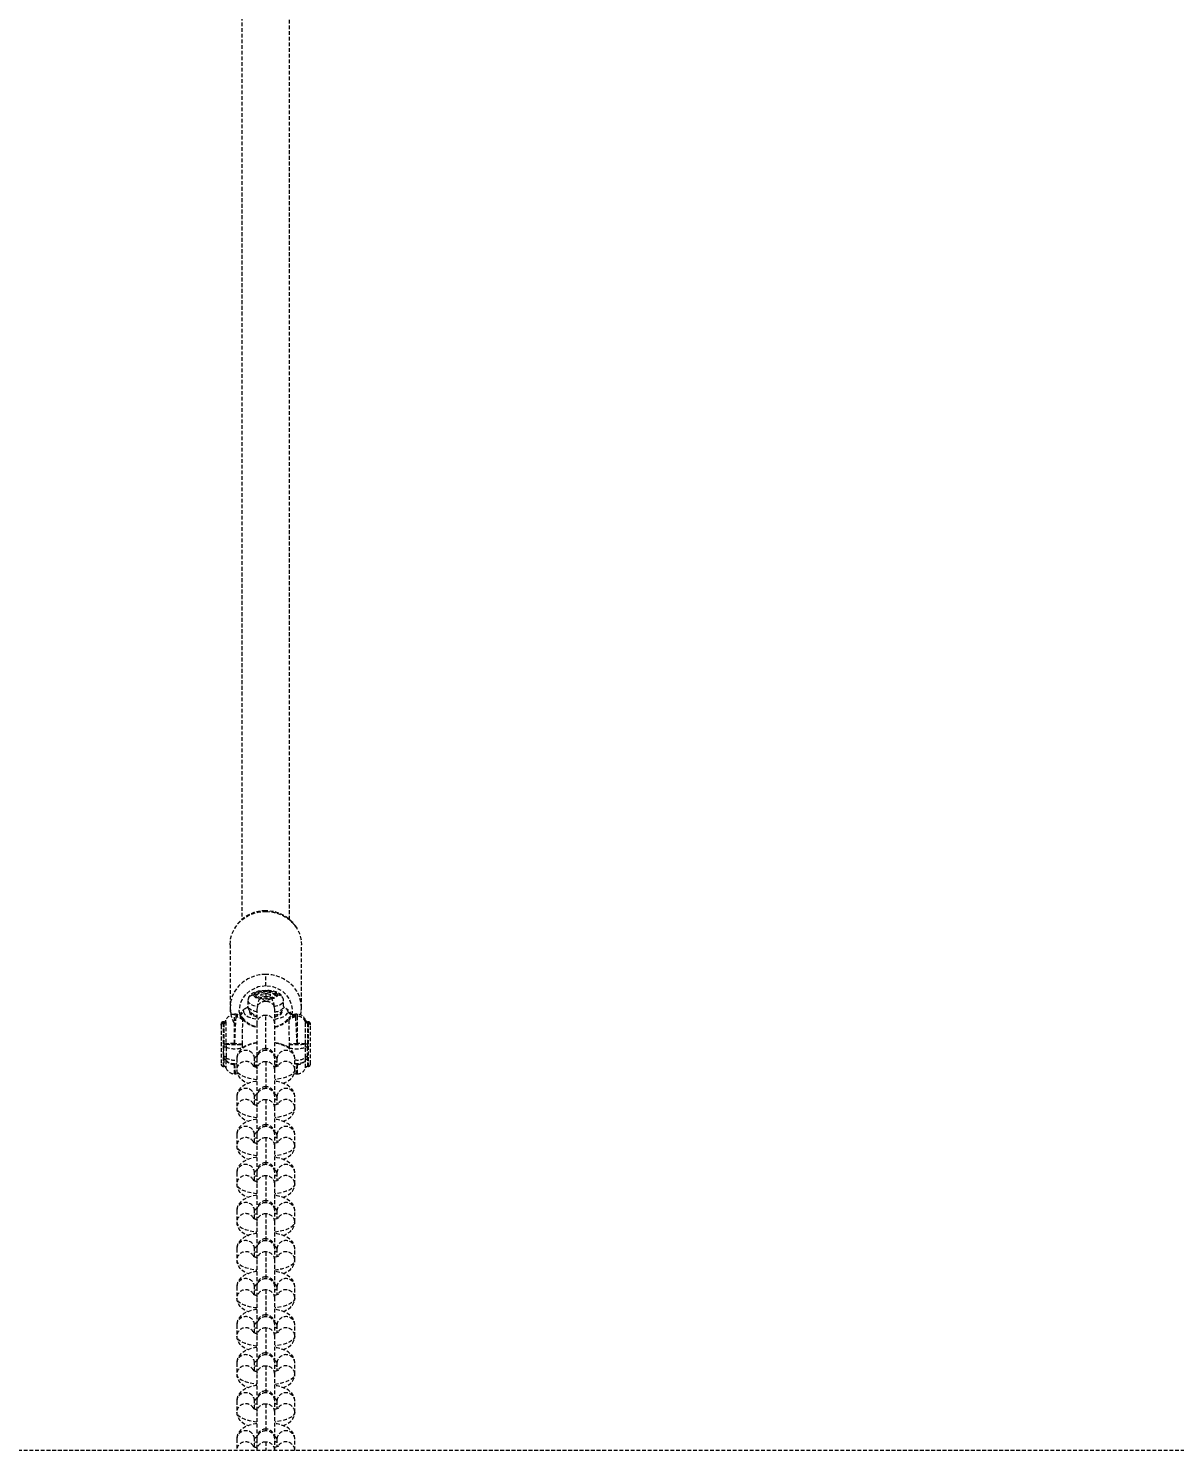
# Model space of a CAD drawing. Header units: millimetres. Extents: x -6713 to 5148, y -2591 to 1587.
# Drawn here: x 568.8 to 953.8, y -494 to -16.3 of the extents above; entities that cross this region are included whole.
import ezdxf

# ---------------------------------------------------------------- set-up
doc = ezdxf.new("R2010")
doc.units = ezdxf.units.MM
doc.linetypes.add('HIDDEN', pattern=[1.905, 1.27, -0.635])
for name, color, linetype in [('DIKOM_ОБЪЕКТ', 7, 'Continuous'), ('DIKOM_РАЗМЕР_ЗОНА', 7, 'Continuous'), ('DIKOM_РАЗМЕР_ОБЪЕКТА', 7, 'Continuous')]:
    doc.layers.add(name, color=color, linetype=linetype)
doc.styles.add('style1', font='arialbd.ttf', dxfattribs={"width": 0.8})
doc.dimstyles.new('1-50', dxfattribs={"dimtxt": 300, "dimasz": 200, "dimexe": 100, "dimexo": 0, "dimgap": 100, "dimtad": 1, "dimtxsty": 'style1', "dimcen": 200, "dimclrd": 7, "dimclre": 7, "dimclrt": 7, "dimadec": 1, "dimazin": 2, "dimtfac": 1, "dimtmove": 0, "dimatfit": 2, "dimfxl": 0, "dimlwd": 25, "dimlwe": 18, "dimarcsym": 0})

# ---------------------------------------------------------------- blocks, each defined once
blk = doc.blocks.new('*D0')
at = {"layer": 'Defpoints', "color": 0, "transparency": 16777216}
for p in [(-5474.61, 1436.5), (3266.41, 1436.5), (3451.12, -1263.5)]:
    blk.add_point(p, dxfattribs=at)
at = {"layer": 'DIKOM_РАЗМЕР_ОБЪЕКТА', "color": 7, "lineweight": 18, "transparency": 16777216}
for p, q in [((3266.41, 1436.5), (-5574.61, 1436.5)), ((3451.12, -1263.5), (-5574.61, -1263.5))]:
    blk.add_line(p, q, dxfattribs=at)
at = {"layer": 'DIKOM_РАЗМЕР_ОБЪЕКТА', "color": 7, "lineweight": 25, "transparency": 16777216}
blk.add_line((-5474.61, -1063.5), (-5474.61, 1236.5), dxfattribs=at)
at = {"layer": 'DIKOM_РАЗМЕР_ОБЪЕКТА', "color": 7, "transparency": 16777216}
for points in [[(-5507.94, 1236.5), (-5441.28, 1236.5), (-5474.61, 1436.5)], [(-5507.94, -1063.5), (-5441.28, -1063.5), (-5474.61, -1263.5)]]:
    blk.add_solid(points, dxfattribs=at)
at = {"layer": 'DIKOM_РАЗМЕР_ОБЪЕКТА', "color": 7, "transparency": 16777216, "insert": (-5753.31, 29.27), "char_height": 300, "attachment_point": 5, "rotation": 90, "style": 'style1'}
blk.add_mtext('{\\fArial|b0|i0|c204|p34;\\H1.16667x;2700}', dxfattribs=at)
blk = doc.blocks.new('*D2')
at = {"layer": 'Defpoints', "color": 0, "transparency": 16777216}
for p in [(-4851.5, 438.4), (5148.5, 234.63), (-4851.5, -2490.97)]:
    blk.add_point(p, dxfattribs=at)
at = {"layer": 'DIKOM_РАЗМЕР_ЗОНА', "color": 7, "lineweight": 18, "transparency": 16777216}
for p, q in [((-4851.5, 438.4), (-4851.5, -2590.97)), ((5148.5, 234.63), (5148.5, -2590.97))]:
    blk.add_line(p, q, dxfattribs=at)
at = {"layer": 'DIKOM_РАЗМЕР_ЗОНА', "color": 7, "lineweight": 25, "transparency": 16777216}
blk.add_line((4948.5, -2490.97), (-4651.5, -2490.97), dxfattribs=at)
at = {"layer": 'DIKOM_РАЗМЕР_ЗОНА', "color": 7, "transparency": 16777216}
for points in [[(-4651.5, -2457.64), (-4651.5, -2524.31), (-4851.5, -2490.97)], [(4948.5, -2457.64), (4948.5, -2524.31), (5148.5, -2490.97)]]:
    blk.add_solid(points, dxfattribs=at)
at = {"layer": 'DIKOM_РАЗМЕР_ЗОНА', "color": 7, "transparency": 16777216, "insert": (187.27, -2212.27), "char_height": 300, "attachment_point": 5, "style": 'style1'}
blk.add_mtext('{\\fArial|b0|i0|c204|p34;\\H1.16667x;10000}', dxfattribs=at)

msp = doc.modelspace()

# ---------------------------------------------------------------- linework, layer by layer
at = {"layer": 'DIKOM_ОБЪЕКТ', "color": 7, "linetype": 'HIDDEN', "lineweight": 15}
for p, q in [((640.5, 46.647), (640.5, -315.624)), ((656.5, -315.69), (656.5, 46.647)), ((636.5, -324.108), (636.5, -345.251)), ((660.5, -345.251), (660.5, -324.108)), ((642.5, -342.904), (642.5, -344.771)), ((647, -340.726), (648.5, -340.416)), ((647, -341.347), (647, -340.726)), ((648.5, -341.657), (647, -341.347)), ((648.5, -340.416), (650, -340.726)), ((648.5, -340.416), (648.5, -341.657)), ((650, -341.347), (648.5, -341.657)), ((650, -340.726), (650, -341.347)), ((654.5, -344.771), (654.5, -342.904)), ((636.5, -345.251), (636.731, -346.872)), ((636.731, -346.872), (636.849, -347.694)), ((638.441, -347.472), (637.958, -347.472)), ((637.958, -357.329), (637.958, -347.472)), ((638.427, -347.903), (638.439, -348.136)), ((638.439, -348.136), (638.427, -348.417)), ((642.554, -345.058), (642.5, -344.771)), ((643.076, -346.311), (643, -346.638)), ((643.5, -347.105), (643.538, -346.884)), ((645.672, -344.8), (645.5, -345.7)), ((645.5, -345.7), (645.5, -350.646)), ((648.5, -358.998), (648.5, -347.846)), ((651.5, -345.7), (651.328, -344.8)), ((651.5, -350.646), (651.5, -345.7)), ((654.5, -344.771), (654.447, -345.056)), ((659.042, -347.472), (658.559, -347.472)), ((658.561, -348.136), (658.573, -347.903)), ((658.573, -348.417), (658.561, -348.136)), ((659.042, -347.472), (659.042, -348.136)), ((659.042, -348.136), (659.042, -357.329)), ((660.405, -346.164), (660.5, -345.251)), ((633.5, -351.17), (633.5, -350.745)), ((633.5, -351.17), (633.5, -364.145)), ((634.423, -349.972), (634.25, -349.972)), ((634.25, -350.47), (634.25, -349.972)), ((634.25, -364.972), (634.25, -350.47)), ((634.423, -350.47), (634.423, -349.972)), ((634.423, -350.47), (634.423, -357.365)), ((635.13, -350.003), (635.13, -349.476)), ((635.13, -350.003), (635.13, -357.357)), ((640.75, -348.718), (640.749, -348.698)), ((640.757, -348.947), (640.75, -348.718)), ((640.757, -349.158), (640.757, -348.947)), ((640.757, -349.45), (640.757, -349.158)), ((645.5, -350.646), (645.5, -361.992)), ((651.5, -361.992), (651.5, -350.646)), ((656.25, -348.717), (656.243, -348.947)), ((656.243, -348.947), (656.243, -349.158)), ((656.243, -349.158), (656.243, -349.45)), ((656.251, -348.697), (656.25, -348.717)), ((662.75, -349.972), (662.577, -349.972)), ((662.577, -350.47), (662.577, -349.972)), ((662.577, -357.365), (662.577, -350.47)), ((662.75, -349.972), (662.75, -350.47)), ((662.75, -350.47), (662.75, -364.972)), ((663.5, -351.17), (663.5, -350.745)), ((663.5, -364.145), (663.5, -351.17)), ((634.423, -357.365), (634.423, -357.431)), ((634.423, -357.431), (634.444, -358.484)), ((635.13, -357.416), (635.13, -357.357)), ((635.13, -357.416), (635.142, -358.536)), ((640.633, -358.718), (640.629, -357.555)), ((656.371, -357.555), (656.367, -358.718)), ((661.858, -358.536), (661.87, -357.416)), ((661.87, -357.357), (661.87, -357.416)), ((662.556, -358.484), (662.577, -357.431)), ((662.577, -357.431), (662.577, -357.365)), ((634.444, -361.692), (634.423, -362.52)), ((634.423, -362.52), (634.423, -362.569)), ((634.423, -362.569), (634.423, -364.972)), ((635.142, -361.971), (635.13, -362.866)), ((635.13, -362.909), (635.13, -362.866)), ((635.13, -362.909), (635.13, -365.404)), ((638.75, -362.364), (638.75, -366.126)), ((644.75, -365.012), (644.75, -362.364)), ((645.5, -361.992), (645.5, -362.441)), ((645.5, -362.441), (645.5, -366.204)), ((648.5, -358.992), (648.5, -359.64)), ((651.5, -362.441), (651.5, -361.992)), ((651.5, -366.204), (651.5, -362.441)), ((652.25, -362.364), (652.25, -365.013)), ((658.25, -366.126), (658.25, -362.364)), ((661.87, -362.866), (661.858, -361.971)), ((661.87, -362.866), (661.87, -362.909)), ((662.577, -362.52), (662.556, -361.692)), ((662.577, -362.569), (662.577, -362.52)), ((662.577, -364.972), (662.577, -362.569)), ((634.25, -364.972), (634.423, -364.972)), ((638.75, -364.151), (637.958, -364.269)), ((637.958, -367.472), (637.958, -364.269)), ((637.958, -367.472), (638.441, -367.472)), ((638.348, -367.472), (638.999, -367.397)), ((645.357, -364.836), (644.75, -364.773)), ((645.5, -363.438), (645.155, -363.36)), ((645.5, -364.904), (645.357, -364.836)), ((645.5, -364.876), (645.357, -364.836)), ((645.5, -366.204), (645.5, -374.79)), ((648.5, -363.403), (648.5, -371.765)), ((651.849, -363.36), (651.5, -363.438)), ((651.5, -364.533), (652.25, -364.259)), ((651.834, -365.141), (651.5, -365.135)), ((651.5, -374.775), (651.5, -366.204)), ((658.011, -367.398), (658.652, -367.472)), ((658.559, -367.472), (659.042, -367.472)), ((659.042, -364.269), (659.042, -367.472)), ((662.577, -364.972), (662.75, -364.972)), ((648.5, -371.768), (648.5, -372.416)), ((638.75, -375.139), (638.75, -378.902)), ((644.75, -377.788), (644.75, -375.139)), ((645.5, -374.768), (645.5, -375.217)), ((645.5, -375.217), (645.5, -378.979)), ((648.5, -376.179), (648.5, -384.541)), ((651.5, -375.217), (651.5, -374.768)), ((651.5, -378.979), (651.5, -375.217)), ((652.25, -375.139), (652.25, -377.789)), ((658.25, -378.902), (658.25, -375.139)), ((645.5, -378.979), (645.5, -387.566)), ((651.5, -387.551), (651.5, -378.979)), ((648.5, -384.544), (648.5, -385.192)), ((638.75, -387.915), (638.75, -391.678)), ((644.75, -390.564), (644.75, -387.915)), ((645.5, -387.544), (645.5, -387.992)), ((645.5, -387.992), (645.5, -391.755)), ((648.5, -388.955), (648.5, -397.316)), ((651.5, -387.992), (651.5, -387.544)), ((651.5, -391.755), (651.5, -387.992)), ((652.25, -387.915), (652.25, -390.565)), ((658.25, -391.678), (658.25, -387.915)), ((645.5, -391.755), (645.5, -400.341)), ((651.5, -400.327), (651.5, -391.755)), ((638.75, -400.691), (638.75, -404.454)), ((644.75, -403.339), (644.75, -400.691)), ((645.5, -400.32), (645.5, -400.768)), ((645.5, -400.768), (645.5, -404.531)), ((648.5, -397.32), (648.5, -397.968)), ((651.5, -400.768), (651.5, -400.32)), ((651.5, -404.531), (651.5, -400.768)), ((652.25, -400.691), (652.25, -403.34)), ((658.25, -404.454), (658.25, -400.691)), ((645.5, -404.531), (645.5, -413.117)), ((648.5, -401.73), (648.5, -410.092)), ((651.5, -413.103), (651.5, -404.531)), ((648.5, -410.096), (648.5, -410.743)), ((638.75, -413.467), (638.75, -417.23)), ((644.75, -416.115), (644.75, -413.467)), ((645.5, -413.096), (645.5, -413.544)), ((645.5, -413.544), (645.5, -417.307)), ((648.5, -414.506), (648.5, -422.868)), ((651.5, -413.544), (651.5, -413.096)), ((651.5, -417.307), (651.5, -413.544)), ((652.25, -413.467), (652.25, -416.116)), ((658.25, -417.23), (658.25, -413.467)), ((645.5, -417.307), (645.5, -425.893)), ((651.5, -425.879), (651.5, -417.307)), ((648.5, -422.872), (648.5, -423.519)), ((638.75, -426.243), (638.75, -430.005)), ((644.75, -428.891), (644.75, -426.243)), ((645.5, -425.872), (645.5, -426.32)), ((645.5, -426.32), (645.5, -430.083)), ((648.5, -427.282), (648.5, -435.644)), ((651.5, -426.32), (651.5, -425.872)), ((651.5, -430.083), (651.5, -426.32)), ((652.25, -426.243), (652.25, -428.892)), ((658.25, -430.005), (658.25, -426.243)), ((645.5, -430.083), (645.5, -438.647)), ((651.5, -438.647), (651.5, -430.083)), ((638.75, -439.018), (638.75, -442.781)), ((644.75, -441.667), (644.75, -439.018)), ((645.5, -438.647), (645.5, -439.096)), ((645.5, -439.096), (645.5, -442.859)), ((648.5, -435.647), (648.5, -436.295)), ((651.5, -439.096), (651.5, -438.647)), ((651.5, -442.859), (651.5, -439.096)), ((652.25, -439.018), (652.25, -441.668)), ((658.25, -442.781), (658.25, -439.018)), ((645.5, -442.859), (645.5, -451.445)), ((648.5, -440.058), (648.5, -448.42)), ((651.5, -451.43), (651.5, -442.859)), ((648.5, -448.423), (648.5, -449.071)), ((638.75, -451.794), (638.75, -455.557)), ((644.75, -454.443), (644.75, -451.794)), ((645.5, -451.423), (645.5, -451.872)), ((645.5, -451.872), (645.5, -455.634)), ((648.5, -452.834), (648.5, -461.195)), ((651.5, -451.872), (651.5, -451.423)), ((651.5, -455.634), (651.5, -451.872)), ((652.25, -451.794), (652.25, -454.444)), ((658.25, -455.557), (658.25, -451.794)), ((645.5, -455.634), (645.5, -464.22)), ((651.5, -464.206), (651.5, -455.634)), ((648.5, -461.199), (648.5, -461.847)), ((638.75, -464.57), (638.75, -468.333)), ((644.75, -467.218), (644.75, -464.57)), ((645.5, -464.199), (645.5, -464.647)), ((645.5, -464.647), (645.5, -468.41)), ((648.5, -465.609), (648.5, -473.971)), ((651.5, -464.647), (651.5, -464.199)), ((651.5, -468.41), (651.5, -464.647)), ((652.25, -464.57), (652.25, -467.22)), ((658.25, -468.333), (658.25, -464.57)), ((645.5, -468.41), (645.5, -476.996)), ((651.5, -476.982), (651.5, -468.41)), ((638.75, -477.346), (638.75, -481.109)), ((644.75, -479.994), (644.75, -477.346)), ((645.5, -476.975), (645.5, -477.423)), ((645.5, -477.423), (645.5, -481.186)), ((648.5, -473.975), (648.5, -474.622)), ((651.5, -477.423), (651.5, -476.975)), ((651.5, -481.186), (651.5, -477.423)), ((652.25, -477.346), (652.25, -479.995)), ((658.25, -481.109), (658.25, -477.346)), ((645.5, -481.186), (645.5, -489.751)), ((648.5, -478.385), (648.5, -486.747)), ((651.5, -489.751), (651.5, -481.186)), ((648.5, -486.751), (648.5, -487.398)), ((638.75, -490.122), (638.75, -493.885)), ((644.75, -492.77), (644.75, -490.122)), ((645.5, -489.751), (645.5, -490.199)), ((645.5, -490.199), (645.5, -493.962)), ((648.5, -491.161), (648.5, -494)), ((651.5, -490.199), (651.5, -489.751)), ((651.5, -493.962), (651.5, -490.199)), ((652.25, -490.122), (652.25, -492.771)), ((658.25, -493.885), (658.25, -490.122)), ((1210.5, -494), (-938.794, -494)), ((638.75, -493.885), (638.755, -494)), ((658.245, -494), (658.25, -493.885))]:
    msp.add_line(p, q, dxfattribs=at)
at = {"layer": 'DIKOM_ОБЪЕКТ', "color": 7, "linetype": 'HIDDEN', "lineweight": 15, "flags": 128}
for points in [[(636.5, -324.108), (636.682, -322.162), (637.224, -320.276), (638.108, -318.506), (639.307, -316.907), (640.787, -315.526), (642.5, -314.406), (644.396, -313.58), (646.416, -313.075), (648.5, -312.905)], [(648.5, -312.905), (650.584, -313.075), (652.604, -313.58), (654.5, -314.406), (656.213, -315.526), (657.693, -316.907), (658.892, -318.506), (659.776, -320.276), (660.318, -322.162), (660.5, -324.108)], [(648.5, -334.048), (646.416, -334.219), (644.396, -334.724), (642.5, -335.549), (640.787, -336.669), (639.307, -338.05), (638.108, -339.65), (637.224, -341.42), (636.682, -343.306), (636.5, -345.251)], [(660.5, -345.251), (660.318, -343.306), (659.776, -341.42), (658.892, -339.65), (657.693, -338.05), (656.213, -336.669), (654.5, -335.549), (652.604, -334.724), (650.584, -334.219), (648.5, -334.048)], [(648.5, -337.924), (645.98, -338.26), (643.1, -339.605), (641.719, -340.802), (640.559, -342.373), (639.777, -344.258), (639.5, -346.327), (639.682, -347.685)], [(657.319, -347.676), (657.5, -346.327), (657.223, -344.258), (656.441, -342.373), (655.281, -340.802), (653.9, -339.605), (651.02, -338.26), (648.5, -337.924)], [(648.5, -339.47), (647.193, -339.536), (646.69, -339.599), (645.899, -339.747), (645.154, -339.953), (644.427, -340.244), (643.739, -340.65), (643.148, -341.193), (642.731, -341.847), (642.519, -342.594), (642.5, -342.904)], [(642.5, -342.904), (642.555, -343.193), (642.717, -343.477), (642.985, -343.751), (643.354, -344.009), (643.816, -344.247), (644.363, -344.461), (644.985, -344.646), (645.672, -344.8)], [(652.5, -341.037), (652.34, -340.635), (651.7, -340.177), (651.13, -339.957), (650.382, -339.772), (649.485, -339.647), (648.5, -339.603), (647.515, -339.647), (646.618, -339.772), (645.87, -339.957), (645.3, -340.177), (644.66, -340.635), (644.5, -341.037)], [(644.5, -341.037), (644.64, -341.412), (645.069, -341.774), (645.756, -342.08), (646.614, -342.301)], [(645, -341.037), (645.19, -341.444), (645.738, -341.807), (646.586, -342.087), (647.641, -342.253), (648.789, -342.287), (649.906, -342.185), (650.87, -341.959), (651.578, -341.634), (651.952, -341.243), (651.952, -340.83), (651.578, -340.44), (650.87, -340.114), (649.906, -339.888), (648.789, -339.787), (647.641, -339.821), (646.586, -339.987), (645.738, -340.266), (645.19, -340.629), (645, -341.037)], [(645.5, -341.037), (645.681, -340.669), (646.202, -340.346), (647, -340.106), (647.979, -339.978), (649.021, -339.978), (650, -340.106), (650.798, -340.346), (651.319, -340.669), (651.5, -341.037), (651.319, -341.404), (650.798, -341.728), (650, -341.968), (649.021, -342.095), (647.979, -342.095), (647, -341.968), (646.202, -341.728), (645.681, -341.404), (645.5, -341.037)], [(654.5, -342.904), (654.434, -342.333), (654.118, -341.561), (653.572, -340.903), (652.815, -340.369), (651.916, -339.977), (651.095, -339.745), (650.413, -339.615), (649.679, -339.524), (648.5, -339.47)], [(650.386, -342.301), (651.244, -342.08), (651.931, -341.774), (652.36, -341.412), (652.5, -341.037)], [(651.328, -344.8), (652.015, -344.646), (652.637, -344.461), (653.184, -344.247), (653.646, -344.009), (654.015, -343.751), (654.283, -343.477), (654.445, -343.193), (654.5, -342.904)], [(638.427, -348.417), (638.351, -349.939), (638.24, -352.046), (638.105, -354.574), (637.958, -357.329)], [(638.345, -347.49), (638.351, -347.473), (638.427, -347.903)], [(642.604, -345.036), (641.723, -345.487), (641.042, -346.356), (641, -346.638)], [(641, -346.638), (641.423, -347.528), (642.643, -348.317), (644.524, -348.917), (645.5, -349.061)], [(645.5, -346.633), (644.985, -346.514), (644.363, -346.328), (643.816, -346.115), (643.354, -345.876), (642.985, -345.618), (642.717, -345.344), (642.555, -345.06), (642.554, -345.058)], [(643, -346.638), (643.187, -347.148), (643.737, -347.624), (644.611, -348.032), (645.5, -348.29)], [(643.69, -347.594), (643.685, -347.588), (643.5, -347.105)], [(651.5, -348.29), (652.389, -348.032), (653.263, -347.624), (653.813, -347.148), (654, -346.638), (653.939, -346.345)], [(651.5, -349.084), (651.785, -349.054), (653.832, -348.528), (655.277, -347.789), (655.958, -346.921), (656, -346.638)], [(653.438, -346.823), (653.453, -346.861), (653.453, -347.349), (653.31, -347.594)], [(656, -346.638), (655.577, -345.748), (654.452, -345.021)], [(657.319, -347.676), (656.495, -346.586), (655.252, -345.468)], [(658.573, -347.903), (658.649, -347.473), (658.655, -347.492)], [(659.042, -357.329), (658.895, -354.577), (658.76, -352.052), (658.649, -349.948), (658.573, -348.417)], [(660.187, -347.734), (660.267, -347.49), (660.405, -346.164)], [(645.5, -357.165), (645.098, -357.221), (644.066, -357.431), (643.036, -357.719), (642.044, -358.096), (641.101, -358.587), (640.24, -359.223), (639.546, -359.983), (639.056, -360.85), (638.79, -361.807), (638.76, -362.089), (638.752, -362.227), (638.751, -362.296), (638.75, -362.33), (638.75, -362.347), (638.75, -362.356), (638.75, -362.36), (638.75, -362.362), (638.75, -362.363), (638.75, -362.363), (638.75, -362.363), (638.75, -362.363), (638.75, -362.364), (638.75, -362.364), (638.75, -362.364), (638.75, -362.364)], [(658.25, -362.444), (658.25, -362.378), (658.25, -362.366), (658.25, -362.365), (658.25, -362.364), (658.25, -362.364), (658.25, -362.363), (658.25, -362.354), (658.108, -361.323), (657.702, -360.363), (657.053, -359.506), (656.158, -358.754), (655.062, -358.144), (653.627, -357.615), (652.352, -357.304), (651.5, -357.162)], [(634.444, -361.692), (634.46, -360.165), (634.444, -358.484)], [(635.142, -358.536), (635.151, -360.33), (635.142, -361.971)], [(652.25, -362.364), (652.178, -362.101), (651.965, -361.849), (651.618, -361.617), (651.5, -361.557)], [(661.858, -361.971), (661.849, -360.318), (661.858, -358.536)], [(662.556, -361.692), (662.54, -360.154), (662.556, -358.484)], [(637.958, -364.269), (638.105, -366.027), (638.24, -367.122), (638.347, -367.459)], [(638.75, -366.126), (638.817, -366.844), (639.142, -367.832), (639.715, -368.724), (640.53, -369.508), (641.585, -370.175), (642.601, -370.619), (642.661, -370.638)], [(645.5, -369.451), (644.769, -369.354), (643.083, -369.032), (641.606, -368.597), (640.393, -368.068), (639.492, -367.464), (638.937, -366.808), (638.75, -366.126)], [(644.75, -363.479), (645.11, -363.358), (645.486, -363.269)], [(644.75, -363.554), (645.315, -363.355), (645.655, -363.317)], [(644.75, -364.356), (644.806, -364.388), (645.513, -364.593)], [(645.357, -364.836), (644.876, -364.677), (644.75, -364.628)], [(651.346, -363.317), (651.685, -363.355), (652.25, -363.554)], [(652.25, -364.628), (651.945, -364.741), (651.5, -364.876)], [(652.767, -364.787), (652.771, -364.783), (652.576, -364.885), (652.17, -365.044), (651.593, -365.21), (651.5, -365.229)], [(658.25, -366.126), (658.063, -366.808), (657.508, -367.464), (656.607, -368.068), (655.394, -368.597), (653.917, -369.032), (652.231, -369.354), (651.5, -369.451)], [(654.305, -370.641), (654.956, -370.394), (655.899, -369.903), (656.76, -369.267), (657.454, -368.507), (657.944, -367.64), (658.21, -366.683), (658.25, -366.126)], [(659.042, -364.269), (658.631, -364.226), (658.25, -364.152)], [(645.351, -369.962), (645.098, -369.997), (644.066, -370.207), (643.036, -370.495), (642.044, -370.872), (641.101, -371.363), (640.24, -371.999), (639.546, -372.759), (639.056, -373.626), (638.79, -374.583), (638.76, -374.865), (638.752, -375.003), (638.751, -375.072), (638.75, -375.106), (638.75, -375.123), (638.75, -375.132), (638.75, -375.136), (638.75, -375.138), (638.75, -375.139), (638.75, -375.139), (638.75, -375.139), (638.75, -375.139), (638.75, -375.139), (638.75, -375.139), (638.75, -375.14), (638.75, -375.14)], [(658.25, -375.22), (658.25, -375.154), (658.25, -375.142), (658.25, -375.14), (658.25, -375.14), (658.25, -375.139), (658.25, -375.139), (658.25, -375.13), (658.108, -374.099), (657.702, -373.139), (657.053, -372.282), (656.158, -371.53), (655.062, -370.92), (653.627, -370.391), (652.352, -370.08), (651.5, -369.938)], [(644.75, -376.255), (645.11, -376.134), (645.5, -376.042)], [(652.25, -375.139), (652.178, -374.877), (651.965, -374.625), (651.618, -374.393), (651.477, -374.322)], [(638.75, -378.902), (638.817, -379.62), (639.142, -380.608), (639.715, -381.5), (640.53, -382.284), (641.585, -382.951), (642.601, -383.395), (642.661, -383.413)], [(645.5, -382.227), (644.769, -382.13), (643.083, -381.807), (641.606, -381.373), (640.393, -380.843), (639.492, -380.239), (638.937, -379.584), (638.75, -378.902)], [(652.767, -377.562), (652.771, -377.558), (652.576, -377.661), (652.17, -377.82), (651.593, -377.986), (651.5, -378.005)], [(658.25, -378.902), (658.063, -379.584), (657.508, -380.239), (656.607, -380.843), (655.394, -381.373), (653.917, -381.807), (652.231, -382.13), (651.5, -382.227)], [(654.305, -383.417), (654.956, -383.17), (655.899, -382.679), (656.76, -382.043), (657.454, -381.283), (657.944, -380.415), (658.21, -379.459), (658.25, -378.902)], [(645.5, -382.717), (645.098, -382.773), (644.066, -382.983), (643.036, -383.271), (642.044, -383.648), (641.101, -384.139), (640.24, -384.775), (639.546, -385.535), (639.056, -386.402), (638.79, -387.359), (638.76, -387.64), (638.752, -387.779), (638.751, -387.848), (638.75, -387.882), (638.75, -387.899), (638.75, -387.907), (638.75, -387.912), (638.75, -387.914), (638.75, -387.915), (638.75, -387.915), (638.75, -387.915), (638.75, -387.915), (638.75, -387.915), (638.75, -387.915), (638.75, -387.916), (638.75, -387.916)], [(658.25, -387.996), (658.25, -387.93), (658.25, -387.918), (658.25, -387.916), (658.25, -387.915), (658.25, -387.915), (658.25, -387.915), (658.25, -387.906), (658.108, -386.875), (657.702, -385.915), (657.053, -385.057), (656.158, -384.306), (655.062, -383.696), (653.627, -383.167), (652.352, -382.856), (651.5, -382.714)], [(638.75, -391.678), (638.817, -392.395), (639.142, -393.384), (639.715, -394.276), (640.53, -395.06), (641.585, -395.726), (642.601, -396.171), (642.661, -396.189)], [(645.5, -395.003), (644.769, -394.906), (643.083, -394.583), (641.606, -394.149), (640.393, -393.619), (639.492, -393.015), (638.937, -392.36), (638.75, -391.678)], [(644.75, -389.031), (645.11, -388.91), (645.5, -388.818)], [(652.25, -387.915), (652.178, -387.653), (651.965, -387.401), (651.618, -387.169), (651.477, -387.098)], [(652.767, -390.338), (652.771, -390.334), (652.576, -390.437), (652.17, -390.596), (651.593, -390.762), (651.5, -390.781)], [(658.25, -391.678), (658.063, -392.36), (657.508, -393.015), (656.607, -393.619), (655.394, -394.149), (653.917, -394.583), (652.231, -394.906), (651.5, -395.003)], [(654.305, -396.193), (654.956, -395.946), (655.899, -395.454), (656.76, -394.819), (657.454, -394.059), (657.944, -393.191), (658.21, -392.234), (658.25, -391.678)], [(645.5, -395.492), (645.098, -395.549), (644.066, -395.759), (643.036, -396.047), (642.044, -396.423), (641.101, -396.915), (640.24, -397.55), (639.546, -398.31), (639.056, -399.178), (638.79, -400.135), (638.76, -400.416), (638.752, -400.555), (638.751, -400.624), (638.75, -400.658), (638.75, -400.675), (638.75, -400.683), (638.75, -400.688), (638.75, -400.69), (638.75, -400.691), (638.75, -400.691), (638.75, -400.691), (638.75, -400.691), (638.75, -400.691), (638.75, -400.691), (638.75, -400.692), (638.75, -400.692)], [(658.25, -400.772), (658.25, -400.705), (658.25, -400.693), (658.25, -400.692), (658.25, -400.691), (658.25, -400.691), (658.25, -400.691), (658.25, -400.682), (658.108, -399.651), (657.702, -398.69), (657.053, -397.833), (656.158, -397.082), (655.062, -396.471), (653.627, -395.942), (652.352, -395.632), (651.5, -395.49)], [(652.25, -400.691), (652.178, -400.429), (651.965, -400.177), (651.618, -399.944), (651.477, -399.874)], [(638.75, -404.454), (638.817, -405.171), (639.142, -406.16), (639.715, -407.051), (640.53, -407.836), (641.585, -408.502), (642.601, -408.947), (642.661, -408.965)], [(645.5, -407.778), (644.769, -407.682), (643.083, -407.359), (641.606, -406.925), (640.393, -406.395), (639.492, -405.791), (638.937, -405.135), (638.75, -404.454)], [(644.75, -401.806), (645.11, -401.686), (645.5, -401.594)], [(652.767, -403.114), (652.771, -403.11), (652.576, -403.213), (652.17, -403.372), (651.593, -403.538), (651.5, -403.557)], [(658.25, -404.454), (658.063, -405.135), (657.508, -405.791), (656.607, -406.395), (655.394, -406.925), (653.917, -407.359), (652.231, -407.682), (651.5, -407.778)], [(654.305, -408.968), (654.956, -408.721), (655.899, -408.23), (656.76, -407.594), (657.454, -406.834), (657.944, -405.967), (658.21, -405.01), (658.25, -404.454)], [(645.5, -408.268), (645.098, -408.325), (644.066, -408.534), (643.036, -408.823), (642.044, -409.199), (641.101, -409.69), (640.24, -410.326), (639.546, -411.086), (639.056, -411.954), (638.79, -412.91), (638.76, -413.192), (638.752, -413.331), (638.751, -413.399), (638.75, -413.434), (638.75, -413.451), (638.75, -413.459), (638.75, -413.463), (638.75, -413.465), (638.75, -413.467), (638.75, -413.467), (638.75, -413.467), (638.75, -413.467), (638.75, -413.467), (638.75, -413.467), (638.75, -413.467), (638.75, -413.467)], [(658.25, -413.548), (658.25, -413.481), (658.25, -413.469), (658.25, -413.468), (658.25, -413.467), (658.25, -413.467), (658.25, -413.467), (658.25, -413.457), (658.108, -412.427), (657.702, -411.466), (657.053, -410.609), (656.158, -409.858), (655.062, -409.247), (653.627, -408.718), (652.352, -408.408), (651.5, -408.265)], [(644.75, -413.467), (644.822, -413.205), (645.035, -412.952), (645.382, -412.72), (645.524, -412.649)], [(644.75, -414.582), (645.11, -414.462), (645.5, -414.369)], [(638.75, -417.23), (638.817, -417.947), (639.142, -418.935), (639.715, -419.827), (640.53, -420.612), (641.585, -421.278), (642.601, -421.723), (642.661, -421.741)], [(638.75, -417.23), (638.937, -417.911), (639.492, -418.567), (640.393, -419.171), (641.606, -419.7), (643.083, -420.135), (644.769, -420.458), (645.5, -420.554)], [(652.767, -415.89), (652.771, -415.886), (652.576, -415.989), (652.17, -416.148), (651.593, -416.313), (651.5, -416.332)], [(651.5, -420.554), (652.231, -420.458), (653.917, -420.135), (655.394, -419.7), (656.607, -419.171), (657.508, -418.567), (658.063, -417.911), (658.25, -417.23)], [(654.305, -421.744), (654.956, -421.497), (655.899, -421.006), (656.76, -420.37), (657.454, -419.61), (657.944, -418.743), (658.21, -417.786), (658.25, -417.23)], [(645.5, -421.044), (645.098, -421.101), (644.066, -421.31), (643.036, -421.598), (642.044, -421.975), (641.101, -422.466), (640.24, -423.102), (639.546, -423.862), (639.056, -424.729), (638.79, -425.686), (638.76, -425.968), (638.752, -426.106), (638.751, -426.175), (638.75, -426.209), (638.75, -426.226), (638.75, -426.235), (638.75, -426.239), (638.75, -426.241), (638.75, -426.242), (638.75, -426.242), (638.75, -426.243), (638.75, -426.243), (638.75, -426.243), (638.75, -426.243), (638.75, -426.243), (638.75, -426.243)], [(658.25, -426.323), (658.25, -426.257), (658.25, -426.245), (658.25, -426.244), (658.25, -426.243), (658.25, -426.243), (658.25, -426.242), (658.25, -426.233), (658.108, -425.202), (657.702, -424.242), (657.053, -423.385), (656.158, -422.633), (655.062, -422.023), (653.627, -421.494), (652.352, -421.183), (651.5, -421.041)], [(644.75, -426.243), (644.822, -425.98), (645.035, -425.728), (645.382, -425.496), (645.524, -425.425)], [(644.75, -427.358), (645.11, -427.238), (645.5, -427.145)], [(652.767, -428.666), (652.771, -428.662), (652.576, -428.764), (652.17, -428.923), (651.593, -429.089), (651.5, -429.108)], [(638.75, -430.005), (638.817, -430.723), (639.142, -431.711), (639.715, -432.603), (640.53, -433.388), (641.585, -434.054), (642.601, -434.498), (642.661, -434.517)], [(638.75, -430.005), (638.937, -430.687), (639.492, -431.343), (640.393, -431.947), (641.606, -432.476), (643.083, -432.911), (644.769, -433.234), (645.5, -433.33)], [(645.5, -433.82), (645.098, -433.876), (644.066, -434.086), (643.036, -434.374), (642.044, -434.751), (641.101, -435.242), (640.24, -435.878), (639.546, -436.638), (639.056, -437.505), (638.79, -438.462), (638.76, -438.744), (638.752, -438.882), (638.751, -438.951), (638.75, -438.985), (638.75, -439.002), (638.75, -439.011), (638.75, -439.015), (638.75, -439.017), (638.75, -439.018), (638.75, -439.018), (638.75, -439.018), (638.75, -439.018), (638.75, -439.018), (638.75, -439.018), (638.75, -439.019), (638.75, -439.019)], [(651.5, -433.33), (652.231, -433.234), (653.917, -432.911), (655.394, -432.476), (656.607, -431.947), (657.508, -431.343), (658.063, -430.687), (658.25, -430.005)], [(658.25, -439.099), (658.25, -439.033), (658.25, -439.021), (658.25, -439.019), (658.25, -439.019), (658.25, -439.018), (658.25, -439.018), (658.25, -439.009), (658.108, -437.978), (657.702, -437.018), (657.053, -436.161), (656.158, -435.409), (655.062, -434.799), (653.627, -434.27), (652.352, -433.959), (651.5, -433.817)], [(654.305, -434.52), (654.956, -434.273), (655.899, -433.782), (656.76, -433.146), (657.454, -432.386), (657.944, -431.519), (658.21, -430.562), (658.25, -430.005)], [(652.25, -439.018), (652.178, -438.756), (651.965, -438.504), (651.618, -438.272), (651.5, -438.212)], [(638.75, -442.781), (638.817, -443.499), (639.142, -444.487), (639.715, -445.379), (640.53, -446.163), (641.585, -446.83), (642.601, -447.274), (642.661, -447.292)], [(645.5, -446.106), (644.769, -446.009), (643.083, -445.687), (641.606, -445.252), (640.393, -444.722), (639.492, -444.118), (638.937, -443.463), (638.75, -442.781)], [(644.75, -440.134), (645.11, -440.013), (645.5, -439.921)], [(652.767, -441.442), (652.771, -441.437), (652.576, -441.54), (652.17, -441.699), (651.593, -441.865), (651.5, -441.884)], [(658.25, -442.781), (658.063, -443.463), (657.508, -444.118), (656.607, -444.722), (655.394, -445.252), (653.917, -445.687), (652.231, -446.009), (651.5, -446.106)], [(654.305, -447.296), (654.956, -447.049), (655.899, -446.558), (656.76, -445.922), (657.454, -445.162), (657.944, -444.295), (658.21, -443.338), (658.25, -442.781)], [(645.5, -446.596), (645.098, -446.652), (644.066, -446.862), (643.036, -447.15), (642.044, -447.527), (641.101, -448.018), (640.24, -448.654), (639.546, -449.414), (639.056, -450.281), (638.79, -451.238), (638.76, -451.52), (638.752, -451.658), (638.751, -451.727), (638.75, -451.761), (638.75, -451.778), (638.75, -451.787), (638.75, -451.791), (638.75, -451.793), (638.75, -451.794), (638.75, -451.794), (638.75, -451.794), (638.75, -451.794), (638.75, -451.794), (638.75, -451.794), (638.75, -451.795), (638.75, -451.795)], [(658.25, -451.875), (658.25, -451.809), (658.25, -451.797), (658.25, -451.795), (658.25, -451.794), (658.25, -451.794), (658.25, -451.794), (658.25, -451.785), (658.108, -450.754), (657.702, -449.794), (657.053, -448.936), (656.158, -448.185), (655.062, -447.575), (653.627, -447.046), (652.352, -446.735), (651.5, -446.593)], [(644.75, -452.91), (645.11, -452.789), (645.5, -452.697)], [(652.25, -451.794), (652.178, -451.532), (651.965, -451.28), (651.618, -451.048), (651.477, -450.977)], [(638.75, -455.557), (638.817, -456.274), (639.142, -457.263), (639.715, -458.155), (640.53, -458.939), (641.585, -459.606), (642.601, -460.05), (642.661, -460.068)], [(645.5, -458.882), (644.769, -458.785), (643.083, -458.462), (641.606, -458.028), (640.393, -457.498), (639.492, -456.894), (638.937, -456.239), (638.75, -455.557)], [(652.767, -454.217), (652.771, -454.213), (652.576, -454.316), (652.17, -454.475), (651.593, -454.641), (651.5, -454.66)], [(658.25, -455.557), (658.063, -456.239), (657.508, -456.894), (656.607, -457.498), (655.394, -458.028), (653.917, -458.462), (652.231, -458.785), (651.5, -458.882)], [(654.305, -460.072), (654.956, -459.825), (655.899, -459.333), (656.76, -458.698), (657.454, -457.938), (657.944, -457.07), (658.21, -456.113), (658.25, -455.557)], [(645.5, -459.372), (645.098, -459.428), (644.066, -459.638), (643.036, -459.926), (642.044, -460.303), (641.101, -460.794), (640.24, -461.429), (639.546, -462.19), (639.056, -463.057), (638.79, -464.014), (638.76, -464.295), (638.752, -464.434), (638.751, -464.503), (638.75, -464.537), (638.75, -464.554), (638.75, -464.562), (638.75, -464.567), (638.75, -464.569), (638.75, -464.57), (638.75, -464.57), (638.75, -464.57), (638.75, -464.57), (638.75, -464.57), (638.75, -464.57), (638.75, -464.571), (638.75, -464.571)], [(658.25, -464.651), (658.25, -464.584), (658.25, -464.573), (658.25, -464.571), (658.25, -464.57), (658.25, -464.57), (658.25, -464.57), (658.25, -464.561), (658.108, -463.53), (657.702, -462.57), (657.053, -461.712), (656.158, -460.961), (655.062, -460.351), (653.627, -459.822), (652.352, -459.511), (651.5, -459.369)], [(644.75, -464.57), (644.822, -464.308), (645.035, -464.056), (645.382, -463.823), (645.524, -463.752)], [(644.75, -465.685), (645.11, -465.565), (645.5, -465.473)], [(652.767, -466.993), (652.771, -466.989), (652.576, -467.092), (652.17, -467.251), (651.593, -467.417), (651.5, -467.436)], [(638.75, -468.333), (638.817, -469.05), (639.142, -470.039), (639.715, -470.93), (640.53, -471.715), (641.585, -472.381), (642.601, -472.826), (642.661, -472.844)], [(638.75, -468.333), (638.937, -469.015), (639.492, -469.67), (640.393, -470.274), (641.606, -470.804), (643.083, -471.238), (644.769, -471.561), (645.5, -471.657)], [(645.5, -472.147), (645.098, -472.204), (644.066, -472.413), (643.036, -472.702), (642.044, -473.078), (641.101, -473.569), (640.24, -474.205), (639.546, -474.965), (639.056, -475.833), (638.79, -476.789), (638.76, -477.071), (638.752, -477.21), (638.751, -477.278), (638.75, -477.313), (638.75, -477.33), (638.75, -477.338), (638.75, -477.342), (638.75, -477.345), (638.75, -477.346), (638.75, -477.346), (638.75, -477.346), (638.75, -477.346), (638.75, -477.346), (638.75, -477.346), (638.75, -477.346), (638.75, -477.346)], [(651.5, -471.657), (652.231, -471.561), (653.917, -471.238), (655.394, -470.804), (656.607, -470.274), (657.508, -469.67), (658.063, -469.015), (658.25, -468.333)], [(658.25, -477.427), (658.25, -477.36), (658.25, -477.348), (658.25, -477.347), (658.25, -477.346), (658.25, -477.346), (658.25, -477.346), (658.25, -477.337), (658.108, -476.306), (657.702, -475.345), (657.053, -474.488), (656.158, -473.737), (655.062, -473.126), (653.627, -472.597), (652.352, -472.287), (651.5, -472.145)], [(654.305, -472.847), (654.956, -472.6), (655.899, -472.109), (656.76, -471.474), (657.454, -470.713), (657.944, -469.846), (658.21, -468.889), (658.25, -468.333)], [(652.25, -477.346), (652.178, -477.084), (651.965, -476.832), (651.618, -476.599), (651.477, -476.528)], [(638.75, -481.109), (638.817, -481.826), (639.142, -482.815), (639.715, -483.706), (640.53, -484.491), (641.585, -485.157), (642.601, -485.602), (642.661, -485.62)], [(645.5, -484.433), (644.769, -484.337), (643.083, -484.014), (641.606, -483.579), (640.393, -483.05), (639.492, -482.446), (638.937, -481.79), (638.75, -481.109)], [(644.75, -478.461), (645.11, -478.341), (645.5, -478.248)], [(652.767, -479.769), (652.771, -479.765), (652.576, -479.868), (652.17, -480.027), (651.593, -480.192), (651.5, -480.211)], [(658.25, -481.109), (658.063, -481.79), (657.508, -482.446), (656.607, -483.05), (655.394, -483.579), (653.917, -484.014), (652.231, -484.337), (651.5, -484.433)], [(654.305, -485.623), (654.956, -485.376), (655.899, -484.885), (656.76, -484.249), (657.454, -483.489), (657.944, -482.622), (658.21, -481.665), (658.25, -481.109)], [(645.5, -484.923), (645.098, -484.98), (644.066, -485.189), (643.036, -485.477), (642.044, -485.854), (641.101, -486.345), (640.24, -486.981), (639.546, -487.741), (639.056, -488.608), (638.79, -489.565), (638.76, -489.847), (638.752, -489.986), (638.751, -490.054), (638.75, -490.088), (638.75, -490.105), (638.75, -490.114), (638.75, -490.118), (638.75, -490.12), (638.75, -490.121), (638.75, -490.122), (638.75, -490.122), (638.75, -490.122), (638.75, -490.122), (638.75, -490.122), (638.75, -490.122), (638.75, -490.122)], [(658.25, -490.203), (658.25, -490.136), (658.25, -490.124), (658.25, -490.123), (658.25, -490.122), (658.25, -490.122), (658.25, -490.122), (658.25, -490.112), (658.108, -489.082), (657.702, -488.121), (657.053, -487.264), (656.158, -486.513), (655.062, -485.902), (653.627, -485.373), (652.352, -485.062), (651.5, -484.92)], [(644.75, -490.122), (644.822, -489.86), (645.035, -489.607), (645.382, -489.375), (645.5, -489.315)], [(644.75, -491.237), (645.11, -491.117), (645.5, -491.024)], [(652.767, -492.545), (652.771, -492.541), (652.576, -492.644), (652.17, -492.803), (651.593, -492.968), (651.5, -492.987)]]:
    msp.add_lwpolyline(points, dxfattribs=at)
at = {"layer": 'DIKOM_ОБЪЕКТ', "color": 7, "linetype": 'HIDDEN', "lineweight": 15}
for centre, radius, start, end in [((648.331, -324.665), 11.961, 89.18925, 150.47333), ((648.638, -324.728), 12.023, 32.90455, 90.65595), ((644.427, -342.982), 1.946, 87.85901, 171.9618), ((649.131, -344.617), 3.465, 136.59165, 183.02845), ((648.263, -346.142), 2.965, 85.41907, 150.94215), ((645.892, -346.185), 3.974, 48.98376, 79.52779), ((651.612, -347.262), 5.127, 103.8362, 127.36572), ((648.737, -346.142), 2.965, 29.05025, 94.58302), ((647.869, -344.617), 3.465, 356.97154, 43.40834), ((652.573, -342.982), 1.946, 8.0382, 92.14099), ((637.958, -350.472), 3, 90, 160.52878), ((647.199, -345.209), 10.701, 181.21148, 213.85248), ((638.346, -350.491), 3.019, 37.23756, 89.96621), ((638.472, -350.931), 3.029, 41.04469, 90.85977), ((638.421, -351.589), 3.172, 42.57481, 89.88461), ((638.465, -351.228), 3.092, 42.1492, 90.47819), ((644.687, -350.371), 5.717, 120.93948, 151.10429), ((646.971, -343.963), 7.797, 216.69839, 259.12211), ((646.036, -344.176), 3.648, 197.19825, 261.55218), ((648.352, -350.715), 2.873, 87.0481, 173.03914), ((648.6, -350.763), 2.919, 6.66978, 91.96829), ((651.492, -342.842), 3.791, 270.12359, 321.2149), ((651.207, -344.384), 3.357, 275.00925, 344.9657), ((650.029, -343.963), 7.797, 280.87789, 323.30161), ((658.528, -350.931), 3.029, 89.13945, 138.95365), ((658.535, -351.229), 3.093, 89.52377, 137.83387), ((658.579, -351.589), 3.172, 90.11414, 137.42262), ((658.654, -350.491), 3.02, 90.03633, 142.75886), ((659.042, -350.473), 3, 19.47818, 90.00305), ((650.016, -345.25), 10.484, 346.29358, 359.81481), ((634.25, -350.722), 0.75, 90, 180), ((634.223, -351.199), 0.73, 87.85901, 171.9618), ((634.423, -349.223), 0.75, 269.99945, 340.52305), ((318.445, -348.452), 322.313, 358.37979, 359.82251), ((646.753, -343.845), 8.011, 221.54586, 261.00027), ((650.247, -343.845), 8.011, 278.99973, 318.45414), ((978.537, -348.452), 322.295, 180.17745, 181.62025), ((662.577, -349.223), 0.75, 199.47695, 270.00055), ((662.75, -350.722), 0.75, 0, 90), ((662.777, -351.199), 0.73, 8.0382, 92.14099), ((634.543, -331.634), 25.731, 269.7326, 271.30727), ((633.35, -289.53), 67.91, 270.90544, 271.50206), ((637.479, -460.163), 102.836, 89.73334, 91.30933), ((638.412, -334.839), 22.823, 261.73179, 275.57421), ((629.234, -477.333), 120.321, 84.56546, 85.84195), ((646.513, -368.254), 11.237, 95.17109, 121.54873), ((650.487, -368.254), 11.237, 58.45127, 84.82891), ((667.766, -477.333), 120.321, 94.15805, 95.43454), ((658.588, -334.839), 22.823, 264.42579, 278.26821), ((659.521, -460.163), 102.836, 88.69067, 90.26666), ((662.457, -331.634), 25.731, 268.69273, 270.26741), ((663.65, -289.53), 67.909, 268.49794, 269.09456), ((634.477, -363.336), 0.817, 36.91862, 93.75055), ((634.487, -363.37), 0.803, 36.8934, 94.61403), ((634.604, -361.351), 2.872, 79.19732, 93.20199), ((634.506, -362.593), 0.902, 45.15542, 93.95571), ((637.869, -360.109), 3.927, 225.78164, 282.9708), ((637.7, -361.066), 3.213, 216.89339, 274.61403), ((638.169, -349.561), 9.484, 251.39089, 285.06292), ((637.761, -358.216), 4.625, 235.5123, 282.34472), ((641.753, -362.595), 3.012, 5.55334, 175.58978), ((645.902, -362.724), 1.239, 107.37388, 158.48199), ((648.5, -361.992), 3, 90, 180), ((648.4, -362.558), 2.919, 88.03171, 173.33022), ((648.499, -361.993), 3.002, 0.95946, 91.62748), ((648.648, -362.509), 2.873, 6.96086, 92.9519), ((655.253, -362.595), 3.012, 5.55334, 175.58978), ((658.828, -349.552), 9.491, 254.97258, 288.61856), ((659.184, -358.062), 4.773, 258.71498, 304.06411), ((659.131, -360.109), 3.927, 257.0292, 314.21836), ((659.3, -361.067), 3.212, 265.40116, 323.15935), ((662.396, -361.353), 2.874, 86.79187, 100.78666), ((662.494, -362.592), 0.902, 86.0593, 134.88935), ((662.523, -363.336), 0.817, 86.24945, 143.08139), ((662.513, -363.37), 0.803, 85.38598, 143.10661), ((634.25, -364.222), 0.75, 180, 270), ((634.423, -365.722), 0.75, 19.47134, 90.00012), ((637.958, -364.472), 3, 199.47122, 270), ((641.767, -366.387), 3.069, 32.84089, 169.40105), ((646.197, -361.221), 4.07, 240.92494, 260.13581), ((648.352, -366.272), 2.873, 87.0481, 173.03914), ((648.6, -366.321), 2.919, 6.66978, 91.96829), ((650.671, -367.503), 4.323, 68.58079, 78.94708), ((655.233, -366.387), 3.069, 10.60376, 147.05576), ((634.442, -363.105), 24.627, 349.44557, 357.29267), ((659.042, -364.473), 2.999, 269.99626, 340.55958), ((662.577, -365.722), 0.75, 89.99988, 160.52866), ((662.75, -364.222), 0.75, 270, 0), ((641.753, -375.371), 3.012, 5.55334, 175.58978), ((648.5, -374.768), 3, 90, 180), ((648.4, -375.334), 2.919, 88.03171, 173.33022), ((648.499, -374.769), 3.002, 0.95946, 91.62748), ((648.648, -375.285), 2.873, 6.96086, 92.9519), ((655.253, -375.371), 3.012, 5.55334, 175.58978), ((641.767, -379.163), 3.069, 32.84089, 169.40105), ((645.902, -375.5), 1.239, 107.37388, 158.48199), ((648.352, -379.048), 2.873, 87.0481, 173.03914), ((648.6, -379.096), 2.919, 6.66978, 91.96829), ((650.671, -380.279), 4.323, 68.58079, 78.94708), ((655.233, -379.163), 3.069, 10.60376, 147.05576), ((646.197, -373.996), 4.07, 240.92494, 260.13581), ((641.753, -388.147), 3.012, 5.55334, 175.58978), ((648.5, -387.544), 3, 90, 180), ((648.4, -388.109), 2.919, 88.03171, 173.33022), ((648.499, -387.545), 3.002, 0.95946, 91.62748), ((648.648, -388.061), 2.873, 6.96086, 92.9519), ((655.253, -388.147), 3.012, 5.55334, 175.58978), ((641.767, -391.938), 3.069, 32.84089, 169.40105), ((646.197, -386.772), 4.07, 240.92494, 260.13581), ((645.902, -388.276), 1.239, 107.37388, 158.48199), ((648.352, -391.824), 2.873, 87.0481, 173.03914), ((648.6, -391.872), 2.919, 6.66978, 91.96829), ((650.671, -393.054), 4.323, 68.58079, 78.94708), ((655.233, -391.939), 3.069, 10.60376, 147.05576), ((641.753, -400.923), 3.012, 5.55334, 175.58978), ((645.902, -401.051), 1.239, 107.37388, 158.48199), ((648.5, -400.32), 3, 90, 180), ((648.4, -400.885), 2.919, 88.03171, 173.33022), ((648.499, -400.321), 3.002, 0.95946, 91.62748), ((648.648, -400.837), 2.873, 6.96086, 92.9519), ((655.253, -400.923), 3.012, 5.55334, 175.58978), ((641.767, -404.714), 3.069, 32.84089, 169.40105), ((646.197, -399.548), 4.07, 240.92494, 260.13581), ((648.352, -404.6), 2.873, 87.0481, 173.03914), ((648.6, -404.648), 2.919, 6.66978, 91.96829), ((650.671, -405.83), 4.323, 68.58079, 78.94708), ((655.233, -404.714), 3.069, 10.60376, 147.05576), ((641.753, -413.698), 3.012, 5.55334, 175.58978), ((648.5, -413.096), 3, 90, 180), ((648.4, -413.661), 2.919, 88.03171, 173.33022), ((648.499, -413.096), 3.002, 0.95946, 91.62748), ((648.648, -413.613), 2.873, 6.96086, 92.9519), ((655.253, -413.698), 3.012, 5.55334, 175.58978), ((641.767, -417.49), 3.069, 32.84089, 169.40105), ((648.352, -417.376), 2.873, 87.0481, 173.03914), ((648.6, -417.424), 2.919, 6.66978, 91.96829), ((651.098, -413.827), 1.238, 21.5084, 72.59679), ((650.671, -418.606), 4.323, 68.58079, 78.94708), ((655.233, -417.49), 3.069, 10.60376, 147.05576), ((646.197, -412.324), 4.07, 240.92494, 260.13581), ((641.753, -426.474), 3.012, 5.55334, 175.58978), ((648.5, -425.872), 3, 90, 180), ((648.4, -426.437), 2.919, 88.03171, 173.33022), ((648.499, -425.872), 3.002, 0.95946, 91.62748), ((648.648, -426.389), 2.873, 6.96086, 92.9519), ((655.253, -426.474), 3.012, 5.55334, 175.58978), ((641.767, -430.266), 3.069, 32.84089, 169.40105), ((646.197, -425.1), 4.07, 240.92494, 260.13581), ((648.352, -430.151), 2.873, 87.0481, 173.03914), ((648.6, -430.2), 2.919, 6.66978, 91.96829), ((651.098, -426.603), 1.238, 21.50839, 72.59679), ((650.671, -431.382), 4.323, 68.58079, 78.94708), ((655.233, -430.266), 3.069, 10.60376, 147.05576), ((641.753, -439.25), 3.012, 5.55334, 175.58978), ((645.891, -439.371), 1.223, 108.62763, 158.88653), ((648.5, -438.647), 3, 90, 180), ((648.4, -439.213), 2.919, 88.03171, 173.33022), ((648.499, -438.648), 3.002, 0.95946, 91.62748), ((648.648, -439.164), 2.873, 6.96086, 92.9519), ((655.253, -439.25), 3.012, 5.55334, 175.58978), ((641.767, -443.042), 3.069, 32.84089, 169.40105), ((646.197, -437.875), 4.07, 240.92494, 260.13581), ((648.352, -442.927), 2.873, 87.0481, 173.03914), ((648.6, -442.976), 2.919, 6.66978, 91.96829), ((650.671, -444.158), 4.323, 68.58079, 78.94708), ((655.233, -443.042), 3.069, 10.60376, 147.05576), ((648.5, -451.423), 3, 90, 180), ((648.499, -451.424), 3.002, 0.95946, 91.62748), ((641.753, -452.026), 3.012, 5.55334, 175.58978), ((641.767, -455.818), 3.069, 32.84089, 169.40105), ((645.902, -452.155), 1.239, 107.37388, 158.48199), ((648.4, -451.989), 2.919, 88.03171, 173.33022), ((648.352, -455.703), 2.873, 87.0481, 173.03914), ((648.648, -451.94), 2.873, 6.96086, 92.9519), ((648.6, -455.751), 2.919, 6.66978, 91.96829), ((650.671, -456.933), 4.323, 68.58079, 78.94708), ((655.253, -452.026), 3.012, 5.55334, 175.58978), ((655.233, -455.818), 3.069, 10.60376, 147.05576), ((646.197, -450.651), 4.07, 240.92494, 260.13581), ((641.753, -464.802), 3.012, 5.55334, 175.58978), ((648.5, -464.199), 3, 90, 180), ((648.4, -464.764), 2.919, 88.03171, 173.33022), ((648.499, -464.2), 3.002, 0.95946, 91.62748), ((648.648, -464.716), 2.873, 6.96086, 92.9519), ((655.253, -464.802), 3.012, 5.55334, 175.58978), ((641.767, -468.593), 3.069, 32.84089, 169.40105), ((646.197, -463.427), 4.07, 240.92494, 260.13581), ((648.352, -468.479), 2.873, 87.0481, 173.03914), ((648.6, -468.527), 2.919, 6.66978, 91.96829), ((651.098, -464.93), 1.238, 21.5084, 72.59679), ((650.671, -469.709), 4.323, 68.58079, 78.94708), ((655.233, -468.593), 3.069, 10.60377, 147.05557), ((641.753, -477.577), 3.012, 5.55334, 175.58978), ((645.902, -477.706), 1.239, 107.37388, 158.48199), ((648.5, -476.975), 3, 90, 180), ((648.4, -477.54), 2.919, 88.03171, 173.33022), ((648.499, -476.975), 3.002, 0.95946, 91.62748), ((648.648, -477.492), 2.873, 6.96086, 92.9519), ((655.253, -477.577), 3.012, 5.55334, 175.58978), ((641.767, -481.369), 3.069, 32.84089, 169.40105), ((646.197, -476.203), 4.07, 240.92494, 260.13581), ((648.352, -481.255), 2.873, 87.0481, 173.03914), ((648.6, -481.303), 2.919, 6.66978, 91.96829), ((650.671, -482.485), 4.323, 68.58079, 78.94708), ((655.233, -481.369), 3.069, 10.60376, 147.05576), ((648.5, -489.751), 3, 90, 180), ((648.499, -489.751), 3.002, 0.95946, 91.62748), ((641.753, -490.353), 3.012, 5.55334, 175.58978), ((641.767, -494.145), 3.069, 32.84089, 169.40105), ((648.4, -490.316), 2.919, 88.03171, 173.33022), ((648.352, -494.03), 2.873, 87.0481, 173.03914), ((648.648, -490.268), 2.873, 6.96086, 92.9519), ((648.6, -494.079), 2.919, 6.66978, 91.96829), ((651.109, -490.474), 1.223, 21.11347, 71.37237), ((650.671, -495.261), 4.323, 68.58079, 78.94708), ((655.253, -490.353), 3.012, 5.55334, 175.58978), ((655.233, -494.145), 3.069, 10.60376, 147.05576), ((646.197, -488.979), 4.07, 240.92494, 260.13581)]:
    msp.add_arc(centre, radius, start, end, dxfattribs=at)
for points in [[(648.5, -312.905), (648.5, -312.736)], [(639.903, -347.926), (641, -346.638)], [(656, -346.638), (657.138, -347.9)]]:
    msp.add_open_spline(points, degree=1, dxfattribs=at)
for points, knots in [([(648.5, -337.924), (648.5, -337.508), (648.5, -336.643), (648.5, -335.413), (648.5, -334.504), (648.5, -334.196), (648.5, -334.048)], [0, 0, 0, 0, 0.2702613, 0.5624294, 0.7897364, 1, 1, 1, 1]), ([(661.87, -350.003), (661.727, -349.716), (661.432, -349.128), (660.671, -348.535), (659.845, -348.193), (659.305, -348.155), (659.042, -348.136)], [0, 0, 0, 0, 0.274077, 0.5614557, 0.7859227, 1, 1, 1, 1]), ([(634.423, -350.47), (634.507, -350.462), (634.68, -350.446), (634.893, -350.328), (635.048, -350.175), (635.103, -350.06), (635.13, -350.003)], [0, 0, 0, 0, 0.274077, 0.5614557, 0.7859227, 1, 1, 1, 1]), ([(661.87, -350.003), (661.87, -349.693), (661.87, -349.362), (661.87, -349.492), (661.87, -349.501)], [0, 0, 0, 0, 0.9380919, 1, 1, 1, 1]), ([(661.87, -357.357), (661.87, -356.487), (661.87, -354.706), (661.87, -352.508), (661.87, -350.889), (661.87, -350.294), (661.87, -350.003)], [0, 0, 0, 0, 0.2744702, 0.5613569, 0.7855295, 1, 1, 1, 1]), ([(662.577, -350.47), (662.493, -350.462), (662.32, -350.446), (662.107, -350.328), (661.952, -350.175), (661.897, -350.06), (661.87, -350.003)], [0, 0, 0, 0, 0.274077, 0.5614557, 0.7859227, 1, 1, 1, 1]), ([(661.87, -365.424), (661.87, -365.375), (661.87, -365.275), (661.87, -364.336), (661.87, -363.363), (661.87, -362.909)], [0, 0, 0, 0, 0.337178, 0.6908176, 1, 1, 1, 1])]:
    msp.add_open_spline(points, degree=3, knots=knots, dxfattribs=at)

# ---------------------------------------------------------------- dimensions: what is measured, and where the dimension line sits
at = {"layer": 'DIKOM_РАЗМЕР_ЗОНА'}
dim = msp.add_linear_dim(base=(-4851.5, -2490.973), p1=(5148.5, 234.628), p2=(-4851.5, 438.398), text='{\\fArial|b0|i0|c204|p34;\\H1.16667x;<>}', dimstyle='1-50', dxfattribs=at)
dim.commit()
dim.dimension.update_dxf_attribs({"geometry": '*D2', "text_midpoint": (187.271, -2490.973), "dimtype": 160})
at = {"layer": 'DIKOM_РАЗМЕР_ОБЪЕКТА'}
dim = msp.add_linear_dim(base=(-5474.611, 1436.5), p1=(3451.123, -1263.5), p2=(3266.406, 1436.5), angle=90, text='{\\fArial|b0|i0|c204|p34;\\H1.16667x;<>}', dimstyle='1-50', dxfattribs=at)
dim.commit()
dim.dimension.update_dxf_attribs({"geometry": '*D0', "text_midpoint": (-5474.611, 29.273), "dimtype": 160})

doc.saveas('drawing.dxf')
